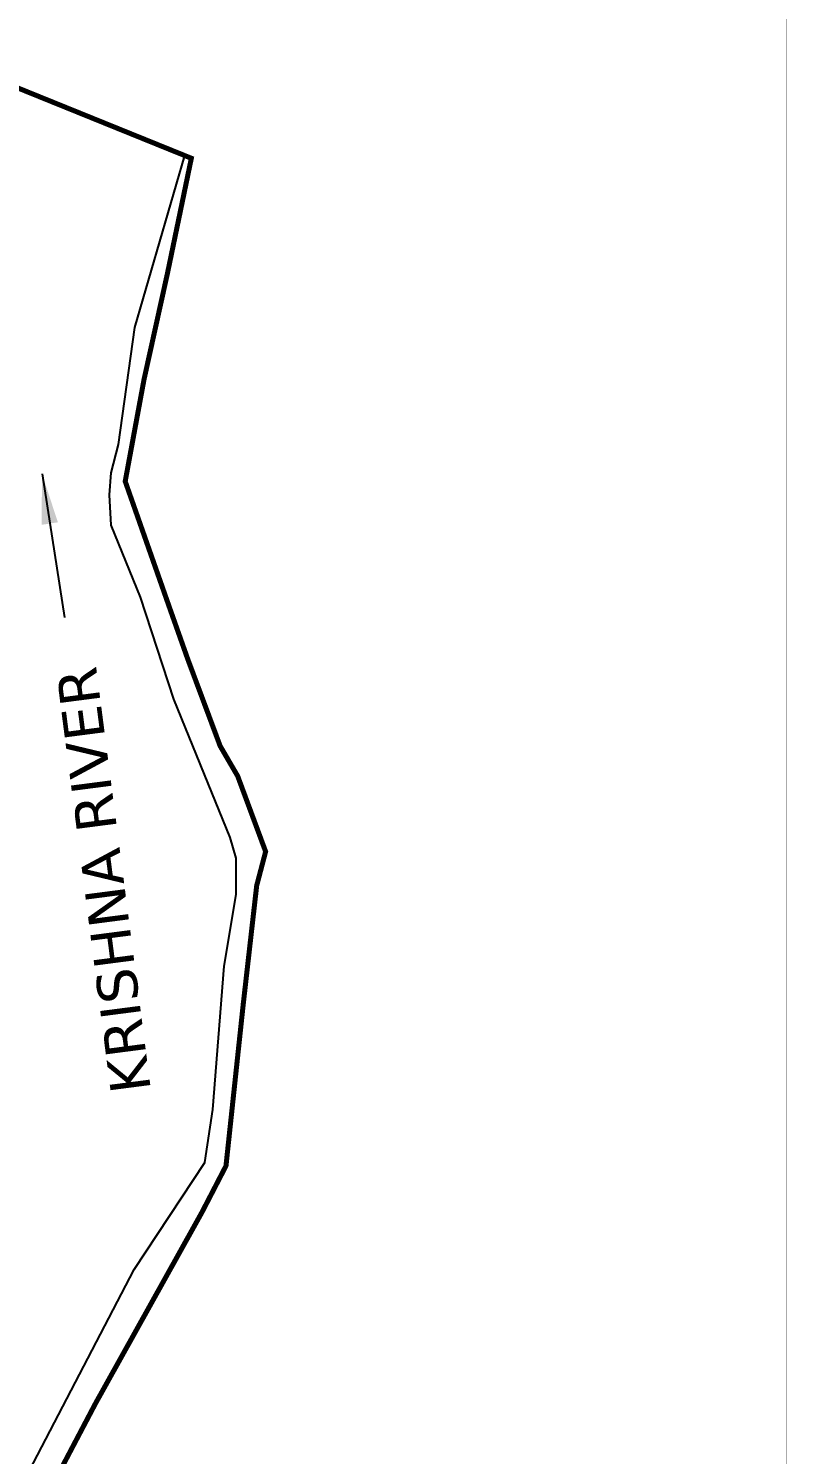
# Model space of a CAD drawing. Header units: inches. Extents: x 394927 to 400956, y 1849711 to 1856189.
# Drawn here: x 399446 to 400956, y 1851178 to 1854018 of the extents above; entities that cross this region are included whole.
import ezdxf

# ---------------------------------------------------------------- set-up
doc = ezdxf.new("R2010")
doc.units = ezdxf.units.IN
doc.header["$MEASUREMENT"] = 0
doc.layers.add('BND', color=6, linetype='Continuous')
doc.layers.add('TEXT', color=7, linetype='Continuous')
doc.styles.get("Standard").update_dxf_attribs({"font": 'verdana.ttf'})
doc.dimstyles.get("Standard").update_dxf_attribs({"dimtxt": 0.18, "dimasz": 0.18, "dimexe": 0.18, "dimexo": 0.0625, "dimgap": 0.09, "dimtad": 0, "dimtih": 1, "dimtoh": 1, "dimdec": 4, "dimzin": 0, "dimdsep": 46, "dimtxsty": 'Standard', "dimcen": 0.09, "dimadec": 0, "dimazin": 0, "dimtfac": 1, "dimtdec": 4, "dimtofl": 0, "dimtmove": 0, "dimatfit": 3, "dimfxl": 1, "dimtolj": 1, "dimtzin": 0, "dimarcsym": 0})

msp = doc.modelspace()

# ---------------------------------------------------------------- linework, layer by layer
at = {"const_width": 0.175}
msp.add_lwpolyline([(394927.2, 1856188.7), (400955.8, 1856188.7), (400955.8, 1849711), (394927.2, 1849711)], close=True, dxfattribs=at)
at = {"color": 4}
msp.add_lwpolyline([(399447, 1851144.3), (399656.3, 1851546), (399796.8, 1851759.2), (399813.2, 1851864.9), (399835.8, 1852149.9), (399859.2, 1852292.8), (399859.2, 1852365.6), (399847.5, 1852406.5), (399803.7, 1852514.3), (399735, 1852682), (399669.1, 1852885.3), (399610.5, 1853028.4), (399606.8, 1853088.8), (399610.5, 1853132.7), (399625.1, 1853189.3), (399657.4, 1853422.3), (399756.9, 1853764.7)], dxfattribs=at)
at = {"layer": 'BND', "lineweight": 30, "const_width": 10}
msp.add_lwpolyline([(399484.7, 1851100), (399579.2, 1851279.4), (399790.8, 1851659.2), (399839.1, 1851752.4), (399873.4, 1852073.8), (399900.3, 1852310.8), (399918.1, 1852378.4), (399862.4, 1852528.8), (399827.5, 1852588.7), (399763, 1852761.6), (399726.7, 1852864.1), (399638.3, 1853115.9), (399675.9, 1853319.2), (399722.5, 1853530.2), (399770.1, 1853759.4), (399336, 1853935.2), (398699.3, 1854162.3)], dxfattribs=at)

# ---------------------------------------------------------------- texts
at = {"layer": 'TEXT', "color": 4}
msp.add_text('KRISHNA RIVER', height=80, rotation=97.3849, dxfattribs=at).set_placement((399689.7, 1851902.8))

# ---------------------------------------------------------------- leaders
at = {"color": 4}
msp.add_leader([(399472.6, 1853130.6), (399517.1, 1852844.4)], dimstyle='Standard', override={"dimasz": 100, "dimgap": 0.09, "dimtad": 0}, dxfattribs=at)

doc.saveas('drawing.dxf')
